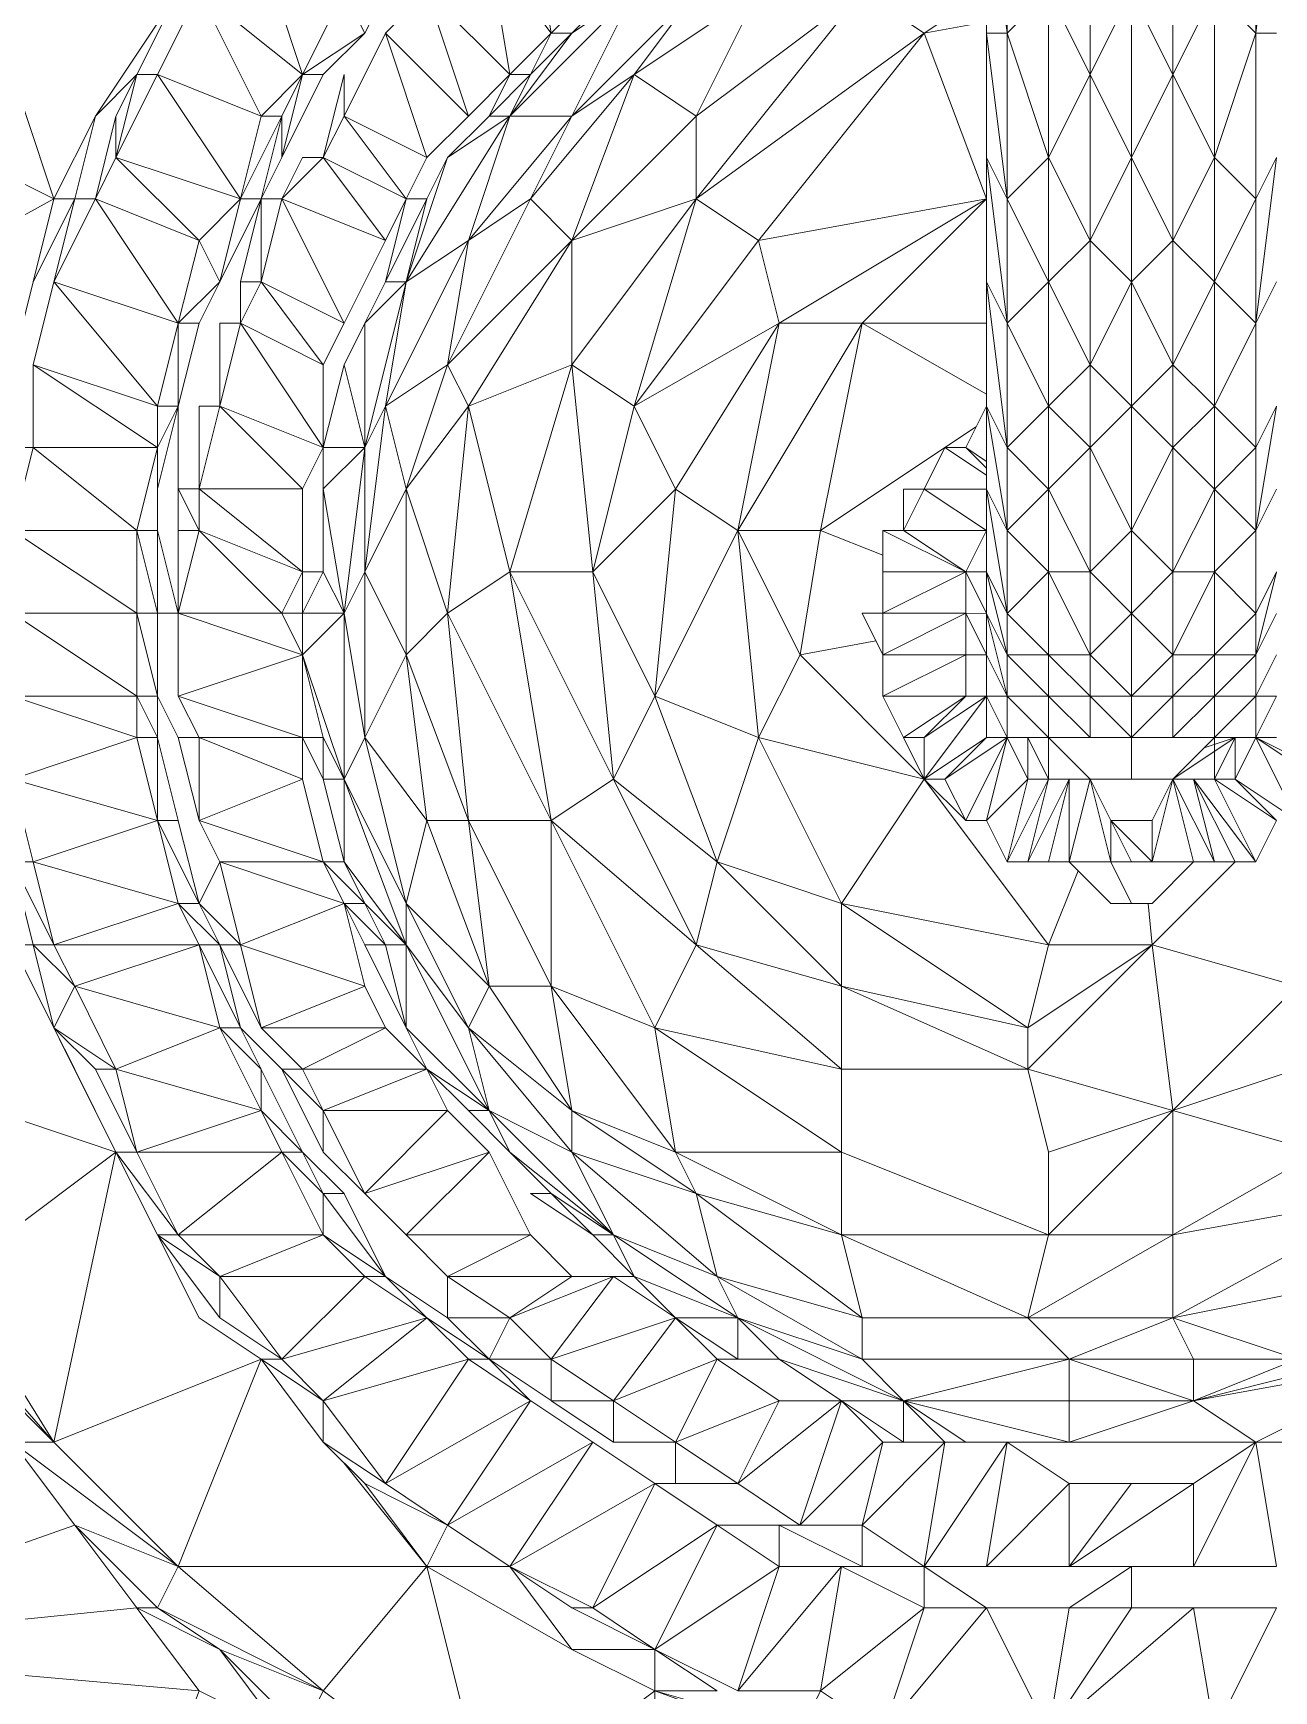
# Model space of a CAD drawing. Header units: millimetres. Extents: x 233224 to 234067, y -13631 to -11613.
# Drawn here: x 233505.44 to 233513.57, y -13591.56 to -13580.7 of the extents above; entities that cross this region are included whole.
import ezdxf

# ---------------------------------------------------------------- set-up
doc = ezdxf.new("R2010")
doc.units = ezdxf.units.MM
doc.header["$MEASUREMENT"] = 0
doc.layers.add('Int - Furniture', color=7, linetype='Continuous')
doc.layers.add('Int - Furniture _Pen_No__4', color=7, linetype='Continuous', lineweight=20, true_color=0x029e21)

# ---------------------------------------------------------------- blocks, each defined once
blk = doc.blocks.new('SAILOR AP1 D20-UZUNKOLLU')
at = {"layer": 'Int - Furniture _Pen_No__4', "linetype": 'Continuous'}
for p, q in [((12944.57, -922.48), (12949.99, -911.63)), ((12947.28, -926.55), (12949.99, -911.63)), ((12952.71, -927.91), (12960.85, -912.98)), ((12958.13, -927.91), (12960.85, -912.98)), ((12952.71, -927.91), (12955.42, -914.34)), ((12949.99, -915.7), (12947.28, -926.55)), ((12990.69, -922.48), (12987.98, -917.05)), ((12944.57, -922.48), (12944.57, -918.41)), ((12963.56, -918.41), (12958.13, -927.91)), ((12966.27, -927.91), (12963.56, -918.41)), ((12990.69, -922.48), (12987.98, -918.41)), ((12949.99, -919.77), (12947.28, -926.55)), ((12952.71, -927.91), (12949.99, -919.77)), ((12949.99, -926.55), (12949.99, -919.77)), ((12966.27, -927.91), (12974.41, -919.77)), ((12966.27, -927.91), (12968.99, -919.77)), ((12977.12, -929.26), (12974.41, -919.77)), ((12990.69, -922.48), (12985.26, -919.77)), ((12987.98, -923.84), (12985.26, -919.77)), ((12925.58, -925.19), (12933.71, -921.12)), ((12933.71, -921.12), (12933.71, -926.55)), ((12944.57, -922.48), (12936.43, -921.12)), ((12936.43, -926.55), (12936.43, -921.14)), ((12985.26, -921.12), (12982.55, -922.48)), ((12987.98, -923.84), (12985.26, -921.12)), ((12987.98, -925.19), (12985.26, -921.12)), ((12990.69, -922.48), (12990.69, -921.12)), ((12990.69, -922.48), (12993.4, -921.12)), ((12993.4, -922.48), (12996.12, -921.12)), ((12993.4, -922.48), (12993.4, -921.12)), ((13001.54, -921.12), (12996.12, -922.48)), ((12996.12, -922.48), (12998.83, -921.12)), ((12998.83, -922.48), (13001.54, -921.12)), ((13012.4, -921.12), (13004.26, -922.48)), ((13004.26, -922.48), (13006.97, -921.12)), ((13009.68, -922.48), (13012.4, -921.12)), ((13028.67, -921.12), (13017.82, -922.48)), ((13017.82, -922.48), (13020.53, -921.12)), ((13025.96, -922.48), (13028.67, -921.12)), ((13047.67, -921.12), (13036.81, -922.48)), ((13036.81, -922.48), (13036.81, -921.12)), ((12936.43, -926.55), (12944.57, -922.48)), ((12944.57, -922.48), (12941.85, -926.55)), ((12947.28, -926.55), (12944.57, -922.48)), ((12944.57, -934.69), (12944.57, -922.48)), ((12987.98, -925.19), (12982.55, -922.48)), ((12982.55, -922.48), (12982.55, -923.84)), ((12987.98, -926.55), (12982.55, -922.48)), ((12990.69, -922.48), (12987.98, -923.84)), ((12993.4, -922.48), (12990.69, -925.19)), ((12993.4, -922.48), (12990.69, -922.48)), ((12990.69, -925.19), (12990.69, -922.48)), ((12993.4, -925.19), (12996.12, -922.48)), ((12996.12, -922.48), (12993.4, -922.48)), ((12993.4, -925.19), (12993.4, -922.48)), ((12996.12, -925.19), (12998.83, -922.48)), ((12998.83, -922.48), (12996.12, -922.48)), ((12996.12, -925.19), (12996.12, -922.48)), ((13004.26, -922.48), (12998.83, -922.48)), ((13001.54, -925.19), (12998.83, -922.48)), ((13001.54, -925.19), (13004.26, -922.48)), ((13009.68, -922.48), (13004.26, -922.48)), ((13006.97, -925.19), (13004.26, -922.48)), ((13006.97, -925.19), (13009.68, -922.48)), ((13017.82, -922.48), (13009.68, -922.48)), ((13012.4, -925.19), (13009.68, -922.48)), ((13012.4, -925.19), (13017.82, -922.48)), ((13025.96, -922.48), (13017.82, -922.48)), ((13020.53, -925.19), (13017.82, -922.48)), ((13020.53, -925.19), (13025.96, -922.48)), ((13036.81, -922.48), (13025.96, -922.48)), ((13028.67, -925.19), (13025.96, -922.48)), ((13028.67, -925.19), (13036.81, -922.48)), ((13044.95, -922.48), (13036.81, -922.48)), ((13039.53, -925.19), (13036.81, -922.48)), ((12982.55, -923.83), (12977.12, -929.26)), ((12982.55, -923.84), (12982.55, -925.19)), ((12987.98, -926.55), (12982.55, -923.84)), ((12990.69, -923.84), (12987.98, -923.84)), ((12987.98, -923.84), (12987.98, -925.19)), ((12990.69, -923.84), (12987.98, -925.19)), ((12990.69, -923.84), (12987.98, -927.91)), ((12990.02, -925.87), (12990.69, -923.84)), ((12933.71, -926.55), (12925.58, -925.19)), ((12987.98, -926.55), (12982.55, -925.19)), ((12982.55, -925.19), (12982.55, -926.55)), ((12987.98, -927.91), (12982.55, -925.19)), ((12990.69, -925.19), (12987.98, -925.19)), ((12987.98, -925.19), (12987.98, -926.55)), ((12987.98, -927.91), (12990.69, -925.19)), ((12993.4, -925.19), (12990.69, -925.19)), ((12993.4, -925.19), (12990.69, -927.91)), ((12990.69, -927.91), (12990.69, -925.19)), ((12996.12, -925.19), (12993.4, -925.19)), ((12996.12, -925.19), (12993.4, -927.91)), ((12993.4, -927.91), (12993.4, -925.19)), ((13001.54, -925.19), (12996.12, -925.19)), ((13001.54, -925.19), (12996.12, -927.91)), ((12996.12, -927.91), (12996.12, -925.19)), ((13006.97, -925.19), (13001.54, -925.19)), ((13006.97, -925.19), (13001.54, -927.91)), ((13001.54, -927.91), (13001.54, -925.19)), ((13012.4, -925.19), (13006.97, -925.19)), ((13009.68, -927.91), (13006.97, -925.19)), ((13012.4, -925.19), (13009.68, -927.91)), ((13020.53, -925.19), (13012.4, -925.19)), ((13015.11, -927.91), (13012.4, -925.19)), ((13020.53, -925.19), (13015.11, -927.91)), ((13028.67, -925.19), (13020.53, -925.19)), ((13023.25, -927.91), (13020.53, -925.19)), ((13028.67, -925.19), (13023.25, -927.91)), ((13039.53, -925.19), (13028.67, -925.19)), ((13034.1, -927.91), (13028.67, -925.19)), ((13039.53, -925.19), (13034.1, -927.91)), ((12925.58, -936.05), (12933.71, -926.55)), ((12933.71, -926.55), (12933.71, -930.62)), ((12941.85, -926.55), (12936.43, -926.55)), ((12936.43, -934.68), (12941.85, -926.55)), ((12936.43, -934.69), (12936.43, -926.55)), ((12936.43, -926.55), (12936.43, -926.55)), ((12941.85, -930.62), (12941.85, -926.55)), ((12944.57, -934.69), (12947.28, -926.55)), ((12949.99, -926.55), (12947.28, -926.55)), ((12949.99, -934.69), (12947.28, -926.55)), ((12947.28, -934.69), (12947.28, -926.55)), ((12952.71, -927.91), (12949.99, -926.55)), ((12949.99, -934.69), (12949.99, -926.55)), ((12979.84, -929.26), (12982.55, -926.55)), ((12987.98, -927.91), (12982.55, -926.55)), ((12982.55, -926.55), (12982.55, -929.26)), ((12987.98, -927.91), (12987.98, -926.55)), ((12949.99, -934.69), (12952.71, -927.91)), ((12958.13, -927.91), (12952.71, -927.91)), ((12952.71, -937.4), (12958.13, -927.91)), ((12952.71, -937.4), (12952.71, -927.91)), ((12966.27, -927.91), (12958.13, -927.91)), ((12958.13, -936.05), (12966.27, -927.91)), ((12958.13, -936.05), (12958.13, -927.91)), ((12963.56, -936.05), (12966.27, -927.91)), ((12977.12, -929.26), (12966.27, -927.91)), ((12968.99, -937.4), (12966.27, -927.91)), ((12987.98, -927.91), (12982.55, -929.26)), ((12987.98, -927.91), (12985.26, -929.26)), ((12987.98, -930.62), (12987.98, -927.91)), ((12990.69, -930.62), (12993.4, -927.91)), ((12993.4, -927.91), (12990.69, -927.91)), ((12990.69, -927.91), (12990.69, -930.62)), ((12993.4, -930.62), (12996.12, -927.91)), ((12996.12, -927.91), (12993.4, -927.91)), ((12993.4, -927.91), (12993.4, -930.62)), ((13001.54, -927.91), (12996.12, -927.91)), ((12996.12, -927.91), (12998.83, -930.62)), ((12998.83, -930.62), (13001.54, -927.91)), ((13009.68, -927.91), (13001.54, -927.91)), ((13001.54, -927.91), (13004.26, -930.62)), ((13004.26, -930.62), (13009.68, -927.91)), ((13015.11, -927.91), (13009.68, -927.91)), ((13009.68, -927.91), (13012.4, -930.62)), ((13012.4, -930.62), (13015.11, -927.91)), ((13023.25, -927.91), (13015.11, -927.91)), ((13015.11, -927.91), (13020.53, -930.62)), ((13020.53, -930.62), (13023.25, -927.91)), ((13034.1, -927.91), (13023.25, -927.91)), ((13023.25, -927.91), (13028.67, -930.62)), ((13028.67, -930.62), (13034.1, -927.91)), ((13044.95, -927.91), (13034.1, -927.91)), ((13034.1, -927.91), (13039.53, -930.62)), ((12968.99, -937.4), (12977.12, -929.26)), ((12971.7, -937.4), (12977.12, -929.26)), ((12979.84, -929.53), (12977.12, -929.26)), ((12977.12, -936.05), (12977.12, -929.26)), ((12979.84, -929.26), (12979.84, -930.62)), ((12982.55, -929.26), (12982.55, -930.62)), ((12985.26, -929.26), (12982.55, -929.26)), ((12982.55, -929.26), (12985.26, -931.98)), ((12985.26, -929.26), (12985.26, -930.62)), ((12925.58, -936.05), (12933.71, -930.62)), ((12933.71, -930.62), (12933.71, -934.69)), ((12933.71, -934.69), (12936.43, -930.62)), ((12933.71, -930.62), (12936.43, -930.62)), ((12936.43, -934.69), (12941.85, -930.62)), ((12941.85, -934.69), (12941.85, -930.62)), ((12979.84, -931.98), (12979.84, -930.62)), ((12979.84, -930.62), (12982.55, -931.98)), ((12982.55, -930.62), (12982.55, -931.98)), ((12982.55, -930.62), (12985.26, -931.98)), ((12985.26, -931.98), (12985.26, -930.62)), ((12987.98, -930.62), (12990.69, -930.62)), ((12987.98, -933.33), (12987.98, -930.62)), ((12990.69, -930.62), (12993.4, -930.62)), ((12993.4, -933.33), (12990.69, -930.62)), ((12990.69, -933.33), (12990.69, -930.62)), ((12993.4, -930.62), (12998.83, -930.62)), ((12996.12, -933.33), (12993.4, -930.62)), ((12993.4, -933.33), (12993.4, -930.62)), ((12996.12, -933.33), (12998.83, -930.62)), ((12998.83, -930.62), (13004.26, -930.62)), ((13001.54, -933.33), (12998.83, -930.62)), ((13001.54, -933.33), (13004.26, -930.62)), ((13004.26, -930.62), (13012.4, -930.62)), ((13009.68, -933.33), (13004.26, -930.62)), ((13009.68, -933.33), (13012.4, -930.62)), ((13012.4, -930.62), (13020.53, -930.62)), ((13015.11, -933.33), (13012.4, -930.62)), ((13015.11, -933.33), (13020.53, -930.62)), ((13020.53, -930.62), (13028.67, -930.62)), ((13023.25, -933.33), (13020.53, -930.62)), ((13023.25, -933.33), (13028.67, -930.62)), ((13028.67, -930.62), (13039.53, -930.62)), ((13034.1, -933.33), (13028.67, -930.62)), ((13034.1, -933.33), (13039.53, -930.62)), ((12979.84, -931.98), (12982.55, -934.69)), ((12985.26, -931.98), (12982.55, -931.98)), ((12982.55, -931.98), (12982.55, -934.69)), ((12987.98, -933.33), (12982.55, -931.98)), ((12985.26, -931.98), (12987.98, -933.33)), ((12987.98, -933.33), (12982.55, -934.69)), ((12987.98, -933.33), (12987.98, -936.05)), ((12990.69, -936.05), (12987.98, -933.33)), ((12993.4, -933.33), (12990.69, -933.33)), ((12990.69, -933.33), (12990.69, -936.05)), ((12993.4, -936.05), (12990.69, -933.33)), ((12996.12, -933.33), (12993.4, -933.33)), ((12996.12, -936.05), (12993.4, -933.33)), ((12993.4, -936.05), (12993.4, -933.33)), ((13001.54, -933.33), (12996.12, -933.33)), ((13001.54, -936.05), (12996.12, -933.33)), ((12996.12, -936.05), (12996.12, -933.33)), ((13009.68, -933.33), (13001.54, -933.33)), ((13006.97, -936.05), (13001.54, -933.33)), ((13001.54, -936.05), (13001.54, -933.33)), ((13006.97, -936.05), (13009.68, -933.33)), ((13015.11, -933.33), (13009.68, -933.33)), ((13012.4, -936.05), (13009.68, -933.33)), ((13012.4, -936.05), (13015.11, -933.33)), ((13023.25, -933.33), (13015.11, -933.33)), ((13020.53, -936.05), (13015.11, -933.33)), ((13020.53, -936.05), (13023.25, -933.33)), ((13034.1, -933.33), (13023.25, -933.33)), ((13028.67, -936.05), (13023.25, -933.33)), ((13028.67, -936.05), (13034.1, -933.33)), ((13044.95, -933.33), (13034.1, -933.33)), ((13039.53, -936.05), (13034.1, -933.33)), ((12977.12, -936.05), (12981.98, -934.11)), ((12933.71, -934.69), (12925.58, -936.05)), ((12933.71, -934.69), (12933.71, -940.12)), ((12941.85, -934.69), (12936.43, -934.69)), ((12936.43, -940.12), (12941.85, -934.69)), ((12936.43, -934.7), (12936.43, -934.69)), ((12936.43, -940.12), (12936.43, -934.7)), ((12944.57, -938.76), (12941.85, -934.69)), ((12947.28, -945.54), (12944.57, -934.69)), ((12944.57, -934.69), (12944.57, -941.47)), ((12944.57, -934.69), (12947.28, -934.69)), ((12947.28, -945.54), (12949.99, -934.69)), ((12947.28, -945.54), (12947.28, -934.69)), ((12947.28, -934.69), (12949.99, -934.69)), ((12949.99, -948.25), (12949.99, -934.69)), ((12949.99, -934.69), (12952.71, -937.4)), ((12982.55, -934.69), (12982.55, -936.05)), ((12987.98, -934.69), (12982.55, -934.69)), ((12987.98, -934.69), (12982.55, -936.05)), ((12987.98, -934.69), (12982.55, -937.4)), ((12933.71, -940.12), (12925.58, -936.05)), ((12952.71, -937.4), (12958.13, -936.05)), ((12963.56, -949.61), (12958.13, -936.05)), ((12958.13, -936.05), (12958.13, -949.61)), ((12958.13, -936.05), (12963.56, -936.05)), ((12963.56, -936.05), (12968.99, -937.4)), ((12971.7, -937.4), (12977.12, -936.05)), ((12987.98, -944.19), (12977.12, -936.05)), ((12977.12, -936.05), (12979.84, -949.61)), ((12982.55, -936.05), (12982.55, -937.4)), ((12987.98, -936.05), (12982.55, -937.4)), ((12987.98, -936.05), (12982.55, -938.76)), ((12987.98, -937.4), (12987.98, -936.05)), ((12990.69, -936.05), (12987.98, -936.05)), ((12987.98, -936.05), (12990.69, -937.4)), ((12993.4, -936.05), (12990.69, -936.05)), ((12993.4, -938.76), (12990.69, -936.05)), ((12990.69, -938.76), (12990.69, -936.05)), ((12996.12, -936.05), (12993.4, -936.05)), ((12996.12, -938.76), (12993.4, -936.05)), ((12993.4, -936.05), (12993.4, -938.76)), ((13001.54, -936.05), (12996.12, -936.05)), ((12998.83, -938.76), (12996.12, -936.05)), ((12996.12, -936.05), (12996.12, -938.76)), ((13001.54, -936.05), (12998.83, -938.76)), ((13006.97, -936.05), (13001.54, -936.05)), ((13004.26, -938.76), (13001.54, -936.05)), ((13006.97, -936.05), (13004.26, -938.76)), ((13012.4, -936.05), (13006.97, -936.05)), ((13009.68, -938.76), (13006.97, -936.05)), ((13012.4, -936.05), (13009.68, -938.76)), ((13020.53, -936.05), (13012.4, -936.05)), ((13017.82, -938.76), (13012.4, -936.05)), ((13020.53, -936.05), (13017.82, -938.76)), ((13028.67, -936.05), (13020.53, -936.05)), ((13025.96, -938.76), (13020.53, -936.05)), ((13028.67, -936.05), (13025.96, -938.76)), ((13039.53, -936.05), (13028.67, -936.05)), ((13036.81, -938.76), (13028.67, -936.05)), ((13039.53, -936.05), (13036.81, -938.76)), ((12958.13, -949.61), (12952.71, -937.4)), ((12952.71, -937.4), (12952.71, -948.25)), ((12974.41, -949.61), (12968.99, -937.4)), ((12968.99, -937.4), (12968.99, -949.61)), ((12968.99, -937.4), (12971.7, -937.4)), ((12979.84, -949.61), (12971.7, -937.4)), ((12971.7, -937.4), (12974.41, -949.61)), ((12982.55, -937.4), (12982.55, -938.76)), ((12987.98, -937.4), (12982.55, -938.76)), ((12987.98, -937.4), (12985.26, -940.12)), ((12987.98, -937.4), (12990.69, -938.76)), ((12990.69, -937.4), (12987.98, -937.4)), ((12944.57, -938.76), (12936.43, -940.12)), ((12936.43, -944.19), (12944.57, -938.76)), ((12982.55, -938.76), (12985.26, -940.12)), ((12990.69, -938.76), (12985.26, -940.12)), ((12990.69, -938.76), (12985.26, -941.47)), ((12990.69, -938.76), (12987.98, -942.83)), ((12990.69, -940.12), (12990.69, -938.76)), ((12993.4, -938.76), (12990.69, -938.76)), ((12993.4, -940.12), (12990.69, -938.76)), ((12996.12, -938.76), (12993.4, -938.76)), ((12993.4, -938.76), (12996.12, -940.12)), ((12998.83, -940.12), (12993.4, -938.76)), ((12993.4, -938.76), (12993.4, -940.12)), ((12998.83, -938.76), (12996.12, -938.76)), ((13001.54, -940.12), (12996.12, -938.76)), ((12998.83, -940.12), (12996.12, -938.76)), ((13004.26, -938.76), (12998.83, -938.76)), ((13006.97, -940.12), (12998.83, -938.76)), ((13001.54, -940.12), (12998.83, -938.76)), ((13009.68, -938.76), (13004.26, -938.76)), ((13012.4, -940.12), (13004.26, -938.76)), ((13006.97, -940.12), (13004.26, -938.76)), ((13017.82, -938.76), (13009.68, -938.76)), ((13020.53, -940.12), (13009.68, -938.76)), ((13012.4, -940.12), (13009.68, -938.76)), ((13025.96, -938.76), (13017.82, -938.76)), ((13028.67, -940.12), (13017.82, -938.76)), ((13020.53, -940.12), (13017.82, -938.76)), ((13036.81, -938.76), (13025.96, -938.76)), ((13036.81, -940.12), (13025.96, -938.76)), ((13028.67, -940.12), (13025.96, -938.76)), ((13044.95, -938.76), (13036.81, -938.76)), ((13047.67, -940.12), (13036.81, -938.76)), ((13036.81, -940.12), (13036.81, -938.76)), ((12925.58, -946.9), (12933.71, -940.12)), ((12933.71, -940.12), (12936.43, -944.19)), ((12933.71, -944.19), (12933.71, -940.12)), ((12936.43, -940.13), (12936.43, -940.12)), ((12936.43, -944.19), (12936.43, -940.13)), ((12985.26, -940.12), (12985.26, -941.47)), ((12990.69, -940.12), (12987.98, -942.83)), ((12990.69, -940.12), (12987.98, -944.19)), ((12993.4, -940.12), (12987.98, -944.19)), ((12990.69, -940.12), (12993.4, -940.12)), ((12993.4, -940.12), (12990.69, -944.19)), ((12993.4, -941.47), (12993.4, -940.12)), ((12996.12, -940.12), (12993.4, -940.12)), ((12996.12, -940.12), (12996.12, -941.47)), ((12996.12, -940.12), (12998.83, -941.47)), ((12998.83, -940.12), (12996.12, -940.12)), ((12998.83, -940.12), (12998.83, -941.47)), ((12998.83, -940.12), (13001.54, -941.47)), ((13001.54, -940.12), (12998.83, -940.12)), ((13001.54, -940.12), (13001.54, -941.47)), ((13001.54, -941.47), (13004.26, -940.12)), ((13006.97, -940.12), (13001.54, -940.12)), ((13004.26, -940.12), (13004.26, -945.54)), ((13004.26, -940.12), (13006.97, -944.19)), ((13011.04, -940.8), (13004.26, -950.97)), ((13006.97, -940.12), (13006.97, -944.19)), ((13012.4, -940.12), (13006.97, -940.12)), ((13007.88, -940.12), (13009.68, -942.83)), ((13008.33, -940.12), (13009.68, -941.47)), ((13008.78, -940.12), (13009.68, -941.47)), ((13009.68, -941.47), (13012.4, -940.12)), ((13012.42, -940.12), (13012.4, -940.12)), ((13020.53, -940.12), (13012.42, -940.12)), ((13013.18, -940.12), (13017.82, -948.25)), ((13025.96, -940.12), (13017.82, -953.68)), ((13017.82, -940.12), (13017.82, -948.25)), ((13017.82, -948.25), (13025.96, -940.12)), ((13028.67, -940.12), (13020.53, -940.12)), ((13025.96, -940.12), (13023.25, -955.04)), ((13025.96, -940.12), (13036.81, -944.19)), ((13028.68, -940.12), (13028.67, -940.12)), ((13036.81, -940.12), (13028.68, -940.12)), ((13037.56, -940.12), (13036.81, -944.19)), ((13036.81, -944.19), (13039.53, -940.12)), ((13047.67, -940.12), (13036.81, -940.12)), ((12947.28, -945.54), (12944.57, -941.47)), ((12944.57, -941.47), (12944.57, -942.83)), ((12985.26, -941.47), (12987.98, -944.19)), ((12985.26, -941.47), (12987.98, -942.83)), ((12993.4, -941.47), (12990.69, -944.19)), ((12993.4, -941.47), (12990.69, -945.54)), ((12993.4, -941.47), (12993.4, -946.9)), ((12993.4, -941.47), (12996.12, -941.47)), ((12996.12, -941.47), (12993.4, -946.9)), ((12996.12, -941.47), (12996.12, -946.9)), ((12998.83, -941.47), (12996.12, -946.9)), ((12996.12, -941.47), (12998.83, -941.47)), ((12998.83, -941.47), (12998.83, -946.9)), ((13001.54, -941.47), (12998.83, -946.9)), ((12998.83, -941.47), (13001.54, -941.47)), ((13001.54, -941.47), (13001.54, -946.9)), ((13001.54, -941.47), (13004.26, -946.9)), ((13001.54, -941.47), (13004.26, -945.54)), ((13009.68, -942.83), (13009.68, -941.47)), ((12944.57, -942.83), (12936.43, -944.19)), ((12939.14, -948.25), (12944.57, -942.83)), ((12947.28, -945.54), (12944.57, -942.83)), ((12944.57, -945.54), (12944.57, -942.83)), ((12987.98, -942.83), (12987.98, -944.19)), ((13006.97, -944.19), (13009.68, -942.83)), ((12933.71, -944.19), (12925.58, -946.9)), ((12928.29, -950.97), (12933.71, -944.19)), ((12936.43, -944.19), (12933.71, -944.19)), ((12936.43, -949.61), (12933.71, -944.19)), ((12939.14, -948.25), (12936.43, -944.19)), ((12936.43, -948.25), (12936.43, -944.19)), ((12987.98, -944.19), (12979.84, -949.61)), ((12987.98, -944.19), (12990.69, -955.04)), ((12987.98, -944.19), (12996.12, -952.32)), ((12987.98, -944.19), (12990.69, -945.54)), ((12987.98, -944.19), (12990.69, -944.19)), ((12990.69, -944.19), (12990.69, -945.54)), ((13004.26, -945.54), (13006.97, -944.19)), ((13006.97, -944.19), (13006.97, -945.54)), ((13036.81, -944.19), (13023.25, -955.04)), ((13036.81, -944.19), (13025.96, -959.11)), ((13036.81, -944.19), (13039.53, -948.25)), ((12944.57, -946.9), (12944.57, -945.54)), ((12947.28, -945.54), (12944.57, -945.54)), ((12944.57, -945.54), (12947.28, -949.61)), ((12949.99, -948.25), (12947.28, -945.54)), ((12952.71, -956.39), (12947.28, -945.54)), ((12947.28, -945.54), (12947.28, -949.61)), ((12949.99, -953.68), (12947.28, -945.54)), ((12990.69, -945.54), (12993.4, -946.9)), ((13004.26, -946.9), (13004.26, -945.54)), ((13004.26, -945.54), (13006.97, -945.54)), ((12928.29, -961.82), (12922.86, -946.9)), ((12928.29, -950.97), (12925.58, -946.9)), ((12944.57, -946.9), (12939.14, -948.25)), ((12939.14, -952.32), (12944.57, -946.9)), ((12947.28, -949.61), (12944.57, -946.9)), ((12993.4, -946.9), (12996.12, -946.9)), ((12998.83, -948.25), (12996.12, -946.9)), ((12996.12, -946.9), (12998.83, -946.9)), ((12997.02, -947.35), (12996.12, -952.32)), ((12998.83, -946.9), (12998.83, -948.25)), ((12998.83, -946.9), (13001.54, -946.9)), ((13001.54, -946.9), (13004.26, -946.9)), ((13002.63, -946.9), (13004.26, -950.97)), ((12939.14, -948.25), (12936.43, -948.25)), ((12936.43, -948.25), (12939.14, -953.68)), ((12936.43, -953.68), (12936.43, -948.25)), ((12939.14, -948.26), (12939.14, -948.25)), ((12939.14, -952.32), (12939.14, -948.26)), ((12952.71, -948.25), (12949.99, -948.25)), ((12955.42, -957.75), (12949.99, -948.25)), ((12949.99, -948.25), (12952.71, -956.39)), ((12958.13, -949.61), (12952.71, -948.25)), ((12960.85, -959.11), (12952.71, -948.25)), ((12955.42, -957.75), (12952.71, -948.25)), ((13017.82, -948.25), (13004.26, -956.39)), ((13004.26, -950.97), (13017.82, -948.25)), ((13017.82, -948.25), (13017.82, -953.68)), ((13039.53, -948.25), (13025.96, -959.11)), ((13039.53, -948.25), (13031.39, -959.11)), ((12936.43, -949.61), (12928.29, -950.97)), ((12928.29, -956.39), (12936.43, -949.61)), ((12947.28, -949.61), (12939.14, -952.32)), ((12941.85, -956.39), (12947.28, -949.61)), ((12949.99, -953.68), (12947.28, -949.61)), ((12947.28, -949.61), (12947.28, -953.68)), ((12963.56, -949.61), (12958.13, -949.61)), ((12963.56, -960.46), (12958.13, -949.61)), ((12958.13, -949.61), (12960.85, -959.11)), ((12968.99, -949.61), (12963.56, -949.61)), ((12971.7, -961.82), (12963.56, -949.61)), ((12963.56, -949.61), (12963.56, -960.46)), ((12974.41, -949.61), (12968.99, -949.61)), ((12977.12, -959.11), (12968.99, -949.61)), ((12968.99, -949.61), (12971.7, -961.82)), ((12979.84, -949.61), (12974.41, -949.61)), ((12982.55, -957.75), (12974.41, -949.61)), ((12974.41, -949.61), (12977.12, -959.11)), ((12990.69, -955.04), (12979.84, -949.61)), ((12979.84, -949.61), (12982.55, -957.75)), ((12928.29, -950.97), (12925.58, -952.32)), ((12928.29, -956.39), (12928.29, -950.97)), ((13004.26, -950.97), (12996.12, -952.32)), ((13004.26, -950.97), (13004.26, -956.39)), ((12928.29, -961.82), (12925.58, -952.32)), ((12941.85, -956.39), (12939.14, -952.32)), ((12939.14, -952.32), (12939.14, -957.74)), ((12996.12, -952.32), (12990.69, -955.04)), ((12996.12, -952.32), (13004.26, -956.39)), ((12936.43, -953.68), (12928.29, -956.39)), ((12931, -961.82), (12936.43, -953.68)), ((12939.14, -953.68), (12936.43, -953.68)), ((12939.14, -957.75), (12936.43, -953.68)), ((12947.28, -953.68), (12941.85, -956.39)), ((12944.57, -960.46), (12947.28, -953.68)), ((12949.99, -957.75), (12947.28, -953.68)), ((12952.71, -956.39), (12949.99, -953.68)), ((12949.99, -956.39), (12949.99, -953.68)), ((13017.82, -953.68), (13004.26, -956.39)), ((13017.82, -953.68), (13006.97, -960.46)), ((13017.82, -953.68), (13012.4, -963.18)), ((13017.82, -953.68), (13023.25, -955.04)), ((12990.69, -955.04), (12982.55, -957.75)), ((13004.26, -956.39), (12990.69, -955.04)), ((12990.69, -955.04), (12993.4, -961.82)), ((13023.25, -955.04), (13012.4, -963.18)), ((13023.25, -955.04), (13025.96, -959.11)), ((13031.39, -959.11), (13039.53, -955.04)), ((13039.53, -955.04), (13034.1, -963.18)), ((12931, -961.82), (12928.29, -956.39)), ((12944.57, -960.46), (12941.85, -956.39)), ((12941.85, -960.46), (12941.85, -956.39)), ((12949.99, -957.75), (12949.99, -956.39)), ((12952.71, -956.39), (12949.99, -956.39)), ((12952.71, -960.46), (12949.99, -956.39)), ((12955.42, -957.75), (12952.71, -956.39)), ((12958.13, -964.53), (12952.71, -956.39)), ((12952.71, -956.39), (12952.71, -960.46)), ((12955.42, -963.18), (12952.71, -956.39)), ((13004.26, -956.39), (12993.4, -961.82)), ((13004.26, -956.39), (13006.97, -960.46)), ((12928.29, -957.75), (12928.28, -957.74)), ((12931, -961.82), (12928.29, -957.75)), ((12928.29, -957.75), (12928.29, -961.82)), ((12939.14, -957.75), (12931, -961.82)), ((12933.71, -965.89), (12939.14, -957.75)), ((12939.14, -957.74), (12939.14, -957.75)), ((12939.14, -957.75), (12941.85, -961.82)), ((12949.99, -957.75), (12944.57, -960.46)), ((12947.28, -964.53), (12949.99, -957.75)), ((12952.71, -960.46), (12949.99, -957.75)), ((12960.85, -959.11), (12955.42, -957.75)), ((12963.56, -967.25), (12955.42, -957.75)), ((12955.42, -957.75), (12958.13, -964.53)), ((12982.55, -957.75), (12977.12, -959.11)), ((12993.4, -961.82), (12982.55, -957.75)), ((12982.55, -957.75), (12987.98, -964.53)), ((12963.56, -960.46), (12960.85, -959.11)), ((12966.27, -967.25), (12960.85, -959.11)), ((12960.85, -959.11), (12963.56, -967.25)), ((12977.12, -959.11), (12971.7, -961.82)), ((12987.98, -964.53), (12977.12, -959.11)), ((12977.12, -959.11), (12985.26, -968.6)), ((13025.96, -959.11), (13012.4, -963.18)), ((13025.96, -959.11), (13015.11, -967.25)), ((13025.96, -959.11), (13023.25, -967.25)), ((13031.39, -959.11), (13023.25, -967.25)), ((13025.96, -959.11), (13031.39, -959.11)), ((13039.53, -959.11), (13031.39, -967.25)), ((13031.39, -959.11), (13034.1, -963.18)), ((13034.1, -963.18), (13039.53, -959.11)), ((12941.85, -961.82), (12941.85, -960.46)), ((12944.57, -960.46), (12941.85, -960.46)), ((12947.28, -964.53), (12944.57, -960.46)), ((12944.57, -964.53), (12944.57, -960.46)), ((12952.71, -960.46), (12947.28, -964.53)), ((12949.99, -968.6), (12952.71, -960.46)), ((12955.42, -963.18), (12952.71, -960.46)), ((12952.71, -960.46), (12955.41, -964.53)), ((12971.7, -961.82), (12963.56, -960.46)), ((12974.41, -968.6), (12963.56, -960.46)), ((12963.56, -960.46), (12966.27, -967.25)), ((13006.97, -960.46), (12993.4, -961.82)), ((13006.97, -960.46), (13001.54, -965.89)), ((13006.97, -960.46), (13012.4, -963.18)), ((12928.29, -961.82), (12914.72, -961.82)), ((12928.29, -961.82), (12920.15, -972.67)), ((12931, -961.82), (12928.29, -961.82)), ((12931, -967.25), (12928.29, -961.82)), ((12933.71, -965.89), (12931, -961.82)), ((12933.71, -967.25), (12931, -961.82)), ((12931, -961.82), (12931, -967.24)), ((12941.85, -961.82), (12933.71, -965.89)), ((12936.43, -971.32), (12941.85, -961.82)), ((12941.85, -961.82), (12941.86, -961.83)), ((12941.86, -961.83), (12944.57, -965.89)), ((12985.26, -968.6), (12971.7, -961.82)), ((12971.7, -961.82), (12974.41, -968.6)), ((12993.4, -961.82), (12987.98, -964.53)), ((12993.4, -961.82), (13001.54, -965.89)), ((12958.13, -964.53), (12955.42, -963.18)), ((12958.13, -965.89), (12955.42, -963.18)), ((12955.42, -963.18), (12955.42, -967.25)), ((13012.4, -963.18), (13001.54, -965.89)), ((13012.4, -963.18), (13015.11, -967.25)), ((13034.1, -963.18), (13023.25, -967.25)), ((13034.1, -963.18), (13025.96, -969.96)), ((13039.53, -963.18), (13031.39, -971.32)), ((13034.1, -963.18), (13031.39, -967.25)), ((13031.39, -967.25), (13039.53, -963.18)), ((13039.53, -963.18), (13036.81, -967.25)), ((12947.28, -964.53), (12944.57, -964.53)), ((12944.57, -964.53), (12947.28, -968.6)), ((12949.99, -968.6), (12947.28, -964.53)), ((12947.28, -968.6), (12947.28, -964.53)), ((12955.42, -964.53), (12949.99, -968.6)), ((12952.71, -971.32), (12955.42, -964.53)), ((12955.42, -964.53), (12955.41, -964.53)), ((12958.13, -964.53), (12958.13, -965.89)), ((12963.56, -967.25), (12958.13, -964.53)), ((12966.27, -972.67), (12958.13, -964.53)), ((12958.13, -964.53), (12960.85, -968.6)), ((12963.56, -971.32), (12958.13, -964.53)), ((12987.98, -964.53), (12985.26, -968.6)), ((13001.54, -965.89), (12987.98, -964.53)), ((12987.98, -964.53), (13001.54, -971.32)), ((13039.53, -964.53), (13036.81, -967.25)), ((12933.71, -965.89), (12933.71, -967.25)), ((12936.43, -971.32), (12933.71, -965.89)), ((12944.57, -965.89), (12936.43, -971.32)), ((12939.14, -975.39), (12944.57, -965.89)), ((12944.57, -965.89), (12947.28, -969.95)), ((12960.85, -968.6), (12958.13, -965.89)), ((12960.85, -969.96), (12958.13, -965.89)), ((13001.54, -965.89), (13001.54, -971.32)), ((13015.11, -967.25), (13001.54, -965.89)), ((13036.81, -968.6), (13039.53, -965.89)), ((12931, -967.25), (12931, -967.24)), ((12936.43, -971.32), (12931, -967.25)), ((12936.43, -976.74), (12931, -967.25)), ((12933.71, -967.25), (12936.43, -971.32)), ((12955.42, -967.25), (12952.71, -971.32)), ((12958.13, -969.96), (12955.42, -967.25)), ((12955.42, -975.39), (12955.42, -967.25)), ((12966.27, -967.25), (12963.56, -967.25)), ((12971.7, -974.03), (12963.56, -967.25)), ((12963.56, -967.25), (12966.27, -972.67)), ((12974.41, -968.6), (12966.27, -967.25)), ((12974.41, -972.67), (12966.27, -967.25)), ((12966.27, -967.25), (12971.7, -974.03)), ((13015.11, -967.25), (13001.54, -971.32)), ((13015.11, -967.25), (13012.4, -974.03)), ((13023.25, -967.25), (13012.4, -974.03)), ((13023.25, -967.25), (13015.11, -975.39)), ((13015.11, -967.25), (13023.25, -967.25)), ((13031.39, -967.25), (13023.25, -974.03)), ((13023.25, -967.25), (13025.96, -969.96)), ((13025.96, -969.96), (13031.39, -967.25)), ((13031.39, -967.25), (13031.39, -971.32)), ((13036.81, -967.25), (13031.39, -971.32)), ((13036.81, -967.25), (13034.1, -969.96)), ((13036.81, -967.25), (13036.81, -968.6)), ((12949.99, -968.6), (12947.28, -968.6)), ((12947.28, -968.6), (12947.29, -968.61)), ((12947.29, -968.61), (12949.99, -972.67)), ((12952.71, -971.32), (12949.99, -968.6)), ((12949.99, -972.67), (12949.99, -968.6)), ((12960.85, -968.6), (12960.85, -969.96)), ((12963.56, -971.32), (12960.85, -968.6)), ((12985.26, -968.6), (12974.41, -968.6)), ((12985.26, -974.03), (12974.41, -968.6)), ((12974.41, -968.6), (12974.41, -972.67)), ((13001.54, -971.32), (12985.26, -968.6)), ((12985.26, -968.6), (12985.26, -974.03)), ((12998.83, -975.39), (12985.26, -968.6)), ((13034.1, -971.32), (13036.81, -968.6)), ((13036.81, -968.6), (13034.1, -969.96)), ((13036.81, -968.6), (13042.24, -972.67)), ((13044.95, -969.96), (13036.81, -968.6)), ((12947.28, -969.96), (12939.14, -975.39)), ((12941.85, -979.46), (12947.28, -969.96)), ((12947.28, -969.96), (12947.28, -969.95)), ((12949.99, -972.67), (12947.28, -969.96)), ((12949.99, -974.03), (12947.28, -969.96)), ((12958.13, -969.96), (12955.42, -975.39)), ((12963.56, -972.67), (12958.13, -969.96)), ((12958.13, -978.1), (12958.13, -969.96)), ((13025.96, -969.96), (13015.11, -975.39)), ((13025.96, -969.96), (13023.25, -974.03)), ((13034.1, -969.96), (13031.39, -972.67)), ((13031.39, -971.32), (13034.1, -969.96)), ((13034.1, -969.96), (13034.1, -971.32)), ((12939.14, -975.39), (12936.43, -971.32)), ((12936.43, -971.32), (12936.43, -976.74)), ((12952.71, -971.32), (12949.99, -972.67)), ((12955.42, -975.39), (12952.71, -971.32)), ((12952.71, -975.39), (12952.71, -971.32)), ((12966.27, -972.67), (12963.56, -971.32)), ((12966.27, -974.03), (12963.56, -971.32)), ((13001.54, -971.32), (12998.83, -975.39)), ((13001.54, -971.32), (13012.4, -974.03)), ((13031.39, -971.32), (13020.53, -978.1)), ((13023.25, -974.03), (13031.39, -971.32)), ((13031.39, -971.32), (13028.67, -975.39)), ((13031.39, -971.32), (13031.39, -972.67)), ((13034.1, -971.32), (13031.39, -972.67)), ((13034.1, -971.32), (13031.39, -974.03)), ((13034.1, -971.32), (13039.53, -976.74)), ((13042.24, -972.67), (13034.1, -971.32)), ((12936.43, -976.74), (12920.15, -972.67)), ((12928.29, -983.53), (12920.15, -972.67)), ((12949.99, -972.67), (12952.71, -975.39)), ((12949.99, -972.67), (12952.71, -976.74)), ((12949.99, -972.67), (12949.99, -974.03)), ((12963.56, -972.67), (12958.13, -978.1)), ((12960.85, -980.81), (12963.56, -972.67)), ((12966.27, -975.39), (12963.56, -972.67)), ((12966.27, -972.67), (12966.27, -974.03)), ((12971.7, -974.03), (12966.27, -972.67)), ((12977.12, -978.1), (12966.27, -972.67)), ((12966.27, -972.67), (12968.99, -976.74)), ((12971.7, -978.1), (12966.27, -972.67)), ((12974.41, -972.67), (12971.7, -974.03)), ((12985.26, -974.03), (12974.41, -972.67)), ((12985.26, -976.74), (12974.41, -972.67)), ((12974.41, -972.67), (12979.84, -978.1)), ((13031.39, -972.67), (13028.67, -975.39)), ((12949.99, -974.03), (12941.85, -979.46)), ((12947.28, -983.53), (12949.99, -974.03)), ((12952.71, -976.74), (12949.99, -974.03)), ((12968.99, -976.74), (12966.27, -974.03)), ((12979.84, -978.1), (12971.7, -974.03)), ((12971.7, -974.03), (12977.12, -978.1)), ((12998.83, -975.39), (12985.26, -974.03)), ((12985.26, -974.03), (12985.26, -976.74)), ((12996.12, -978.1), (12985.26, -974.03)), ((13012.4, -974.03), (12998.83, -975.39)), ((13012.4, -974.03), (13006.97, -978.1)), ((13012.4, -974.03), (13015.11, -975.39)), ((13023.25, -974.03), (13012.4, -979.46)), ((13015.11, -975.39), (13023.25, -974.03)), ((13023.25, -974.03), (13020.53, -978.1)), ((13031.39, -974.03), (13028.67, -976.74)), ((13031.39, -974.03), (13036.81, -979.46)), ((13039.53, -976.74), (13031.39, -974.03)), ((12939.14, -975.39), (12936.43, -976.74)), ((12941.85, -979.46), (12939.14, -975.39)), ((12939.14, -975.39), (12941.85, -980.81)), ((12955.42, -975.39), (12952.71, -975.39)), ((12952.71, -975.39), (12955.42, -979.46)), ((12958.13, -978.1), (12955.42, -975.39)), ((12966.27, -975.39), (12960.85, -980.81)), ((12968.99, -976.74), (12966.27, -975.39)), ((12966.27, -983.53), (12966.27, -975.39)), ((12998.83, -975.39), (12996.12, -978.1)), ((12998.83, -975.39), (13006.97, -978.1)), ((13015.11, -975.39), (13006.97, -978.1)), ((13015.11, -975.39), (13012.4, -979.46)), ((13028.67, -975.39), (13020.53, -978.1)), ((13028.67, -975.39), (13025.96, -976.74)), ((12936.43, -976.74), (12928.29, -983.53)), ((12941.85, -980.81), (12936.43, -976.74)), ((12943.21, -982.18), (12936.43, -976.74)), ((12936.43, -993.02), (12936.43, -976.74)), ((12952.71, -976.74), (12947.28, -983.53)), ((12949.99, -986.24), (12952.71, -976.74)), ((12955.42, -979.46), (12952.71, -976.74)), ((12955.42, -980.81), (12952.71, -976.74)), ((12968.99, -976.74), (12966.27, -983.53)), ((12971.7, -978.1), (12968.99, -976.74)), ((12968.99, -976.74), (12971.7, -979.46)), ((12968.99, -984.88), (12968.99, -976.74)), ((12985.26, -976.74), (12979.84, -978.1)), ((12996.12, -978.1), (12985.26, -976.74)), ((12985.26, -976.74), (12990.69, -980.81)), ((13025.96, -976.74), (13020.53, -979.46)), ((13020.53, -978.1), (13025.96, -976.74)), ((13025.96, -976.74), (13025.96, -978.1)), ((13025.96, -978.1), (13028.67, -976.74)), ((13028.67, -976.74), (13031.39, -982.17)), ((13036.81, -979.46), (13028.67, -976.74)), ((13039.53, -976.74), (13036.81, -979.46)), ((12960.85, -980.81), (12958.13, -978.1)), ((12977.12, -978.1), (12971.7, -978.1)), ((12977.12, -979.46), (12971.7, -978.1)), ((12977.12, -980.81), (12971.7, -978.1)), ((12977.12, -978.1), (12977.12, -979.46)), ((12979.84, -978.1), (12977.12, -978.1)), ((12987.98, -982.17), (12977.12, -978.1)), ((12977.12, -978.1), (12979.84, -980.81)), ((12982.55, -982.17), (12977.12, -978.1)), ((12990.69, -980.81), (12979.84, -978.1)), ((12979.84, -978.1), (12987.98, -982.17)), ((12996.12, -978.1), (12990.69, -980.81)), ((13006.97, -978.1), (12996.12, -978.1)), ((12996.12, -978.1), (13001.54, -980.81)), ((13006.97, -978.1), (13001.54, -980.81)), ((13006.97, -978.1), (13012.4, -979.46)), ((13020.53, -978.1), (13009.68, -980.81)), ((13012.4, -979.46), (13020.53, -978.1)), ((13020.53, -978.1), (13017.82, -980.81)), ((13020.53, -978.1), (13020.53, -979.46)), ((13025.96, -978.1), (13020.53, -979.46)), ((13025.96, -978.1), (13023.25, -979.46)), ((13025.96, -978.1), (13028.67, -983.53)), ((13031.39, -982.17), (13025.96, -978.1)), ((13036.81, -980.81), (13042.22, -978.11)), ((12947.28, -983.53), (12941.85, -979.46)), ((12944.57, -983.53), (12941.85, -979.46)), ((12955.42, -979.46), (12960.85, -982.17)), ((12960.85, -983.53), (12955.42, -979.46)), ((12955.42, -979.46), (12955.42, -980.81)), ((12958.13, -983.53), (12955.42, -979.46)), ((12971.7, -979.46), (12968.99, -984.88)), ((12974.41, -980.81), (12971.7, -979.46)), ((12971.7, -987.6), (12971.7, -979.46)), ((12979.84, -980.81), (12977.12, -979.46)), ((12977.12, -979.46), (12977.12, -980.81)), ((12979.84, -982.17), (12977.12, -979.46)), ((13012.4, -979.46), (13001.54, -980.81)), ((13012.4, -979.46), (13009.68, -980.81)), ((13020.53, -979.46), (13017.82, -980.81)), ((13023.25, -979.46), (13017.82, -982.17)), ((13023.25, -979.46), (13025.96, -986.24)), ((13028.67, -983.53), (13023.25, -979.46)), ((13036.81, -979.46), (13031.39, -982.17)), ((12944.57, -983.53), (12941.85, -980.81)), ((12955.42, -980.81), (12949.99, -986.24)), ((12958.13, -983.53), (12955.42, -980.81)), ((12955.42, -990.31), (12955.42, -980.81)), ((12966.27, -983.53), (12960.85, -980.81)), ((12963.56, -983.53), (12960.85, -980.81)), ((12974.41, -980.81), (12971.7, -987.6)), ((12979.84, -982.17), (12974.41, -980.81)), ((12977.12, -988.95), (12974.41, -980.81)), ((12977.12, -980.81), (12979.84, -982.17)), ((12982.55, -982.17), (12979.84, -980.81)), ((12979.84, -980.81), (12979.84, -982.17)), ((12982.55, -983.53), (12979.84, -980.81)), ((12990.69, -980.81), (12987.98, -982.17)), ((13001.54, -980.81), (12990.69, -980.81)), ((12990.69, -980.81), (12998.83, -982.17)), ((13001.54, -980.81), (12998.83, -982.17)), ((13009.68, -980.81), (12998.83, -982.17)), ((13001.54, -980.81), (13009.68, -980.81)), ((13009.68, -980.81), (13006.97, -983.53)), ((13009.68, -980.81), (13009.68, -983.53)), ((13009.68, -980.81), (13015.11, -982.17)), ((13017.82, -980.81), (13009.68, -980.81)), ((13017.82, -980.81), (13015.11, -982.17)), ((13034.1, -983.53), (13036.81, -980.81)), ((13036.81, -980.81), (13034.1, -984.88)), ((13036.81, -980.81), (13039.53, -982.17)), ((12960.85, -982.17), (12963.56, -984.88)), ((12960.85, -982.17), (12960.85, -983.53)), ((12979.84, -982.17), (12977.12, -988.95)), ((12979.84, -982.17), (12982.55, -983.53)), ((12982.55, -990.31), (12979.84, -982.17)), ((12987.98, -982.17), (12982.55, -982.17)), ((12982.55, -982.17), (12982.55, -983.53)), ((12987.98, -983.53), (12982.55, -982.17)), ((12987.98, -982.17), (12987.98, -983.53)), ((12998.83, -982.17), (12987.98, -982.17)), ((12987.98, -982.17), (12990.69, -983.53)), ((12996.12, -984.88), (12987.98, -982.17)), ((12998.83, -982.17), (12996.12, -984.88)), ((12998.83, -982.17), (12998.83, -984.88)), ((12998.83, -982.17), (13001.54, -983.53)), ((13006.97, -983.53), (12998.83, -982.17)), ((13015.11, -982.17), (13009.68, -983.53)), ((13017.82, -982.17), (13015.11, -983.53)), ((13017.82, -982.17), (13020.53, -987.6)), ((13025.96, -986.24), (13017.82, -982.17)), ((13031.39, -982.17), (13028.67, -983.53)), ((13034.1, -982.17), (13028.67, -983.53)), ((13031.39, -982.17), (13034.1, -982.17)), ((13039.53, -982.17), (13034.1, -984.88)), ((12928.29, -983.53), (12925.58, -984.88)), ((12936.43, -993.02), (12928.29, -983.53)), ((12928.29, -983.53), (12931, -990.31)), ((12933.71, -994.38), (12928.29, -983.53)), ((12947.28, -983.53), (12944.57, -983.53)), ((12944.57, -983.53), (12949.99, -987.6)), ((12949.99, -986.24), (12947.28, -983.53)), ((12949.99, -987.6), (12947.28, -983.53)), ((12958.13, -983.53), (12955.42, -990.31)), ((12960.85, -983.53), (12958.13, -983.53)), ((12963.56, -986.24), (12958.13, -983.53)), ((12958.13, -993.02), (12958.13, -983.53)), ((12963.56, -984.88), (12960.85, -983.53)), ((12963.56, -986.24), (12960.85, -983.53)), ((12966.27, -983.53), (12963.56, -983.53)), ((12963.56, -983.53), (12968.99, -986.24)), ((12968.99, -984.88), (12966.27, -983.53)), ((12968.99, -986.24), (12966.27, -983.53)), ((12982.55, -983.53), (12987.96, -984.88)), ((12982.55, -983.53), (12982.55, -990.31)), ((12985.26, -991.66), (12982.55, -983.53)), ((12990.69, -983.53), (12987.98, -983.53)), ((12990.69, -984.88), (12987.98, -983.53)), ((12990.69, -983.53), (12990.69, -984.88)), ((12996.12, -984.88), (12990.69, -983.53)), ((13001.54, -983.53), (12998.83, -984.88)), ((13001.54, -983.53), (13001.54, -984.88)), ((13006.97, -983.53), (13001.54, -983.53)), ((13009.68, -983.53), (13006.97, -983.53)), ((13009.68, -983.53), (13006.97, -984.88)), ((13009.68, -983.53), (13015.11, -983.53)), ((13009.68, -983.53), (13012.4, -990.31)), ((13017.82, -988.95), (13009.68, -983.53)), ((13015.11, -983.53), (13017.82, -988.95)), ((13020.53, -987.6), (13015.11, -983.53)), ((13028.67, -983.53), (13025.96, -986.24)), ((13028.67, -983.53), (13028.67, -984.88)), ((13028.67, -986.24), (13034.1, -983.53)), ((13034.1, -983.53), (13034.1, -984.88)), ((12931, -990.31), (12925.58, -984.88)), ((12963.56, -984.88), (12968.97, -987.59)), ((12966.27, -987.6), (12963.56, -984.88)), ((12963.56, -984.88), (12963.56, -986.24)), ((12971.7, -987.6), (12968.99, -984.88)), ((12968.99, -984.88), (12968.99, -986.24)), ((12987.98, -984.88), (12985.26, -991.66)), ((12987.98, -984.88), (12987.96, -984.88)), ((12990.69, -984.88), (12987.98, -984.88)), ((12990.69, -991.66), (12987.98, -984.88)), ((12990.69, -984.88), (12996.12, -984.88)), ((12990.69, -984.88), (12990.69, -991.66)), ((12993.4, -993.02), (12990.69, -984.88)), ((12996.12, -984.88), (12993.4, -993.02)), ((12998.83, -984.88), (12996.12, -984.88)), ((12996.12, -984.88), (12998.83, -986.24)), ((12998.83, -993.02), (12996.12, -984.88)), ((13001.54, -984.88), (12998.83, -984.88)), ((12998.83, -984.88), (12998.83, -986.24)), ((13001.54, -984.88), (12998.83, -986.24)), ((13001.54, -984.88), (13006.97, -984.88)), ((13001.54, -984.88), (13004.26, -991.66)), ((13006.97, -991.66), (13001.54, -984.88)), ((13006.97, -984.88), (13006.97, -991.66)), ((13012.4, -990.31), (13006.97, -984.88)), ((13028.67, -984.88), (13025.96, -986.24)), ((13034.1, -984.88), (13028.67, -986.24)), ((13034.1, -984.88), (13031.39, -986.24)), ((13034.1, -984.88), (13031.39, -987.6)), ((13034.1, -984.88), (13039.53, -991.66)), ((13042.24, -987.6), (13034.1, -984.88)), ((12925.58, -986.24), (12928.29, -991.66)), ((12925.58, -986.24), (12931, -990.31)), ((12955.42, -990.31), (12949.99, -986.24)), ((12949.99, -986.24), (12949.99, -987.6)), ((12952.71, -990.31), (12949.99, -986.24)), ((12963.56, -986.24), (12958.13, -993.02)), ((12966.27, -987.6), (12963.56, -986.24)), ((12963.56, -995.73), (12963.56, -986.24)), ((12968.99, -986.24), (12971.7, -988.95)), ((12998.83, -986.24), (12998.83, -993.02)), ((13004.26, -991.66), (12998.83, -986.24)), ((13025.96, -986.24), (13020.53, -987.6)), ((13025.96, -986.24), (13025.96, -987.6)), ((13025.96, -987.6), (13028.67, -986.24)), ((13031.39, -986.24), (13025.96, -987.6)), ((13031.39, -986.24), (13025.96, -988.95)), ((13028.67, -986.24), (13031.39, -986.24)), ((13031.39, -986.24), (13031.39, -987.6)), ((12949.99, -987.6), (12936.43, -993.02)), ((12949.99, -987.6), (12944.57, -1001.17)), ((12949.99, -987.6), (12952.71, -991.66)), ((12966.27, -987.6), (12963.56, -995.73)), ((12968.99, -987.6), (12966.27, -987.6)), ((12971.7, -990.31), (12966.27, -987.6)), ((12968.99, -997.1), (12966.27, -987.6)), ((12968.99, -987.6), (12968.97, -987.59)), ((12971.7, -988.95), (12968.99, -987.6)), ((12971.7, -990.31), (12968.99, -987.6)), ((12977.12, -988.95), (12971.7, -987.6)), ((12977.12, -990.31), (12971.7, -987.6)), ((13020.53, -987.6), (13017.82, -988.95)), ((13020.53, -987.6), (13020.53, -988.95)), ((13020.53, -988.95), (13025.96, -987.6)), ((13025.96, -987.6), (13020.53, -987.6)), ((13020.53, -990.31), (13025.96, -987.6)), ((13025.96, -987.6), (13025.96, -988.95)), ((13031.39, -987.6), (13025.96, -988.95)), ((13031.39, -987.6), (13034.1, -994.38)), ((13039.53, -991.66), (13031.39, -987.6)), ((12971.7, -988.95), (12977.12, -990.31)), ((12971.7, -988.95), (12971.7, -990.31)), ((12977.12, -991.66), (12971.7, -988.95)), ((12982.55, -990.31), (12977.12, -988.95)), ((12977.12, -988.95), (12977.12, -990.31)), ((12979.84, -991.66), (12977.12, -988.95)), ((13017.82, -988.95), (13012.4, -990.31)), ((13017.82, -988.95), (13017.82, -990.31)), ((13020.53, -988.95), (13017.82, -988.95)), ((13025.96, -988.95), (13020.53, -990.31)), ((13025.96, -988.95), (13023.25, -991.66)), ((13025.96, -988.95), (13028.67, -997.1)), ((13034.1, -994.38), (13025.96, -988.95)), ((12933.71, -994.38), (12931, -990.31)), ((12933.71, -995.73), (12931, -990.31)), ((12955.42, -990.31), (12952.71, -990.31)), ((12952.71, -990.31), (12958.13, -994.38)), ((12958.13, -993.02), (12955.42, -990.31)), ((12958.13, -994.38), (12955.42, -990.31)), ((12971.7, -990.31), (12968.99, -997.1)), ((12977.12, -991.66), (12971.7, -990.31)), ((12974.41, -999.8), (12971.7, -990.31)), ((12977.12, -990.31), (12979.84, -991.66)), ((12977.12, -990.31), (12977.12, -991.66)), ((12979.84, -993.02), (12977.12, -990.31)), ((12982.55, -990.31), (12979.84, -991.66)), ((12985.26, -991.66), (12982.55, -990.31)), ((13012.4, -990.31), (13006.97, -991.66)), ((13012.4, -990.31), (13012.4, -991.66)), ((13017.82, -990.31), (13012.4, -990.31)), ((13017.82, -991.66), (13020.53, -990.31)), ((13020.53, -990.31), (13017.82, -993.02)), ((13020.53, -990.31), (13023.25, -991.66)), ((12928.29, -991.66), (12906.58, -999.8)), ((12933.7, -995.73), (12928.29, -991.66)), ((12931, -1022.87), (12928.29, -991.66)), ((12958.13, -994.38), (12952.71, -991.66)), ((12977.12, -991.66), (12974.41, -999.8)), ((12979.84, -993.02), (12977.12, -991.66)), ((12977.12, -1001.17), (12977.12, -991.66)), ((12979.84, -991.66), (12985.25, -993.02)), ((12979.84, -991.66), (12979.84, -993.02)), ((12985.26, -994.38), (12979.84, -991.66)), ((12990.69, -991.66), (12985.26, -991.66)), ((12990.69, -993.02), (12985.26, -991.66)), ((12993.4, -993.02), (12990.69, -991.66)), ((12990.69, -991.66), (12990.69, -993.02)), ((13004.26, -991.66), (12998.83, -993.02)), ((13006.97, -991.66), (13004.26, -991.66)), ((13004.26, -991.66), (13004.26, -993.02)), ((13006.97, -993.02), (13004.26, -991.66)), ((13006.97, -991.66), (13006.97, -993.02)), ((13012.4, -991.66), (13006.97, -991.66)), ((13012.4, -993.02), (13017.82, -991.66)), ((13017.82, -991.66), (13017.82, -993.02)), ((13023.25, -991.66), (13017.82, -993.02)), ((13023.25, -991.66), (13025.96, -998.45)), ((13028.67, -997.1), (13023.25, -991.66)), ((13039.53, -991.66), (13034.1, -994.38)), ((12936.43, -993.02), (12933.71, -994.38)), ((12944.57, -1001.17), (12936.43, -993.02)), ((12936.43, -993.02), (12939.14, -999.8)), ((12944.57, -1003.87), (12936.43, -993.02)), ((12963.56, -995.73), (12958.13, -993.02)), ((12958.13, -993.02), (12958.13, -994.38)), ((12963.56, -997.1), (12958.13, -993.02)), ((12979.84, -993.02), (12977.12, -1001.17)), ((12985.26, -994.38), (12979.84, -993.02)), ((12982.55, -1002.52), (12979.84, -993.02)), ((12985.25, -993.02), (12985.26, -993.02)), ((12985.26, -993.02), (12990.68, -994.38)), ((12985.26, -993.02), (12985.26, -994.38)), ((12990.69, -993.02), (12993.4, -994.38)), ((12998.83, -993.02), (12993.4, -993.02)), ((13004.24, -993.02), (12998.83, -993.02)), ((12998.83, -993.02), (12998.83, -994.38)), ((13004.26, -994.38), (12998.83, -993.02)), ((13004.26, -993.02), (13004.24, -993.02)), ((13004.26, -993.02), (13006.97, -993.02)), ((13006.97, -993.02), (13012.4, -993.02)), ((13012.4, -993.02), (13006.97, -994.38)), ((13012.4, -993.02), (13009.68, -994.38)), ((13017.82, -993.02), (13012.4, -993.02)), ((13012.4, -993.02), (13012.4, -994.38)), ((13017.82, -993.02), (13012.4, -994.38)), ((13017.82, -993.02), (13020.53, -1001.17)), ((13025.96, -998.45), (13017.82, -993.02)), ((13039.53, -993.02), (13031.39, -998.45)), ((13034.1, -995.73), (13039.53, -993.02)), ((12939.14, -999.8), (12933.71, -994.38)), ((12933.71, -994.38), (12933.71, -995.73)), ((12958.13, -994.38), (12963.56, -997.1)), ((12985.26, -994.38), (12982.55, -1002.52)), ((12990.69, -994.38), (12985.26, -994.38)), ((12990.69, -995.73), (12985.26, -994.38)), ((12987.98, -1003.87), (12985.26, -994.38)), ((12990.69, -994.38), (12990.68, -994.38)), ((12993.4, -994.38), (12990.69, -994.38)), ((12993.4, -995.73), (12990.69, -994.38)), ((12990.69, -994.38), (12990.69, -995.73)), ((12993.4, -994.38), (12998.83, -994.38)), ((12993.4, -994.38), (12993.4, -995.73)), ((12998.83, -995.73), (12993.4, -994.38)), ((13004.26, -994.38), (12998.83, -994.38)), ((12998.83, -994.38), (12998.83, -995.73)), ((13004.26, -995.73), (12998.83, -994.38)), ((13004.26, -994.38), (13006.97, -994.38)), ((13004.26, -994.38), (13004.26, -995.73)), ((13009.68, -994.38), (13004.26, -995.73)), ((13006.97, -994.38), (13009.68, -994.38)), ((13012.4, -994.38), (13009.68, -994.38)), ((13009.68, -994.38), (13009.68, -1002.52)), ((13015.11, -1002.52), (13009.68, -994.38)), ((13012.4, -994.38), (13015.11, -1002.52)), ((13020.53, -1001.17), (13012.4, -994.38)), ((13034.1, -994.38), (13028.67, -997.1)), ((13034.1, -994.38), (13034.1, -995.73)), ((12933.71, -995.73), (12931, -1022.87)), ((12933.71, -995.73), (12939.14, -999.8)), ((12968.99, -997.1), (12963.56, -995.73)), ((12963.56, -995.73), (12963.56, -997.1)), ((12968.99, -998.45), (12963.56, -995.73)), ((12990.69, -995.73), (12987.98, -1003.87)), ((12993.4, -995.73), (12990.69, -995.73)), ((12993.4, -1003.87), (12990.69, -995.73)), ((12998.83, -995.73), (12993.4, -995.73)), ((12993.4, -995.73), (12993.4, -1003.87)), ((12998.83, -1003.87), (12993.4, -995.73)), ((13004.26, -995.73), (12998.83, -995.73)), ((12998.83, -995.73), (12998.83, -1003.87)), ((13004.26, -1003.87), (12998.83, -995.73)), ((13004.26, -995.73), (13004.26, -1003.87)), ((13009.68, -1002.52), (13004.26, -995.73)), ((13034.1, -995.73), (13028.67, -997.1)), ((13031.39, -997.1), (13034.1, -995.73)), ((13034.1, -995.73), (13031.39, -998.45)), ((12963.56, -997.1), (12944.57, -1001.17)), ((12963.56, -997.1), (12955.42, -1007.94)), ((12963.56, -997.1), (12968.97, -999.8)), ((12970.96, -1000.8), (12963.56, -997.1)), ((12968.99, -1013.37), (12963.56, -997.1)), ((12974.41, -999.8), (12968.99, -997.1)), ((12968.99, -997.1), (12968.99, -998.45)), ((12971.7, -1001.17), (12968.99, -997.1)), ((13028.67, -997.1), (13025.96, -998.45)), ((13031.39, -997.1), (13025.96, -998.45)), ((13028.67, -997.1), (13031.39, -997.1)), ((12968.99, -998.45), (12971.7, -1001.17)), ((13025.96, -998.45), (13020.53, -1001.17)), ((13025.96, -998.45), (13025.96, -999.8)), ((13025.96, -999.8), (13031.39, -998.45)), ((13031.39, -998.45), (13025.96, -1001.17)), ((12939.14, -999.8), (12931, -1022.87)), ((12944.57, -1003.87), (12939.14, -999.8)), ((12968.99, -999.8), (12968.97, -999.8)), ((12971.7, -1001.17), (12968.99, -999.8)), ((12974.41, -999.8), (12971.7, -1001.17)), ((12977.12, -1001.17), (12974.41, -999.8)), ((12977.12, -1002.52), (12974.41, -999.8)), ((13025.96, -999.8), (13020.53, -1001.17)), ((13025.96, -999.8), (13020.53, -1002.52)), ((13025.96, -999.8), (13025.96, -1001.17)), ((12944.57, -1001.17), (12944.57, -1003.87)), ((12955.42, -1007.94), (12944.57, -1001.17)), ((12944.57, -1001.17), (12949.99, -1006.59)), ((12955.42, -1010.66), (12944.57, -1001.17)), ((12971.7, -1001.17), (12977.12, -1002.52)), ((12971.7, -1001.17), (12977.12, -1003.87)), ((12982.55, -1002.52), (12977.12, -1001.17)), ((12977.12, -1001.17), (12977.12, -1002.52)), ((12982.55, -1003.87), (12977.12, -1001.17)), ((13020.53, -1001.17), (13015.11, -1002.52)), ((13025.96, -1001.17), (13017.82, -1016.08)), ((13020.53, -1002.52), (13025.96, -1001.17)), ((13025.96, -1001.17), (13031.39, -1012.01)), ((13042.24, -1006.59), (13025.96, -1001.17)), ((12977.12, -1002.52), (12982.55, -1003.87)), ((12977.12, -1002.52), (12977.12, -1003.87)), ((12982.55, -1002.52), (12982.55, -1003.87)), ((12987.98, -1003.87), (12982.55, -1002.52)), ((13009.68, -1002.52), (13004.26, -1003.87)), ((13009.68, -1002.52), (13009.68, -1003.87)), ((13015.11, -1002.52), (13009.68, -1002.52)), ((13020.53, -1002.52), (13015.11, -1003.87))]:
    blk.add_line(p, q, dxfattribs=at)

msp = doc.modelspace()

# ---------------------------------------------------------------- block references
at = {"layer": 'Int - Furniture', "color": 104, "linetype": 'Continuous', "lineweight": 20, "true_color": 0x029e21, "xscale": -0.1, "yscale": 0.1, "zscale": 100, "rotation": 269.9996263552803}
msp.add_blockref('SAILOR AP1 D20-UZUNKOLLU', (233605.688, -14884.385), dxfattribs=at)

doc.saveas('drawing.dxf')
